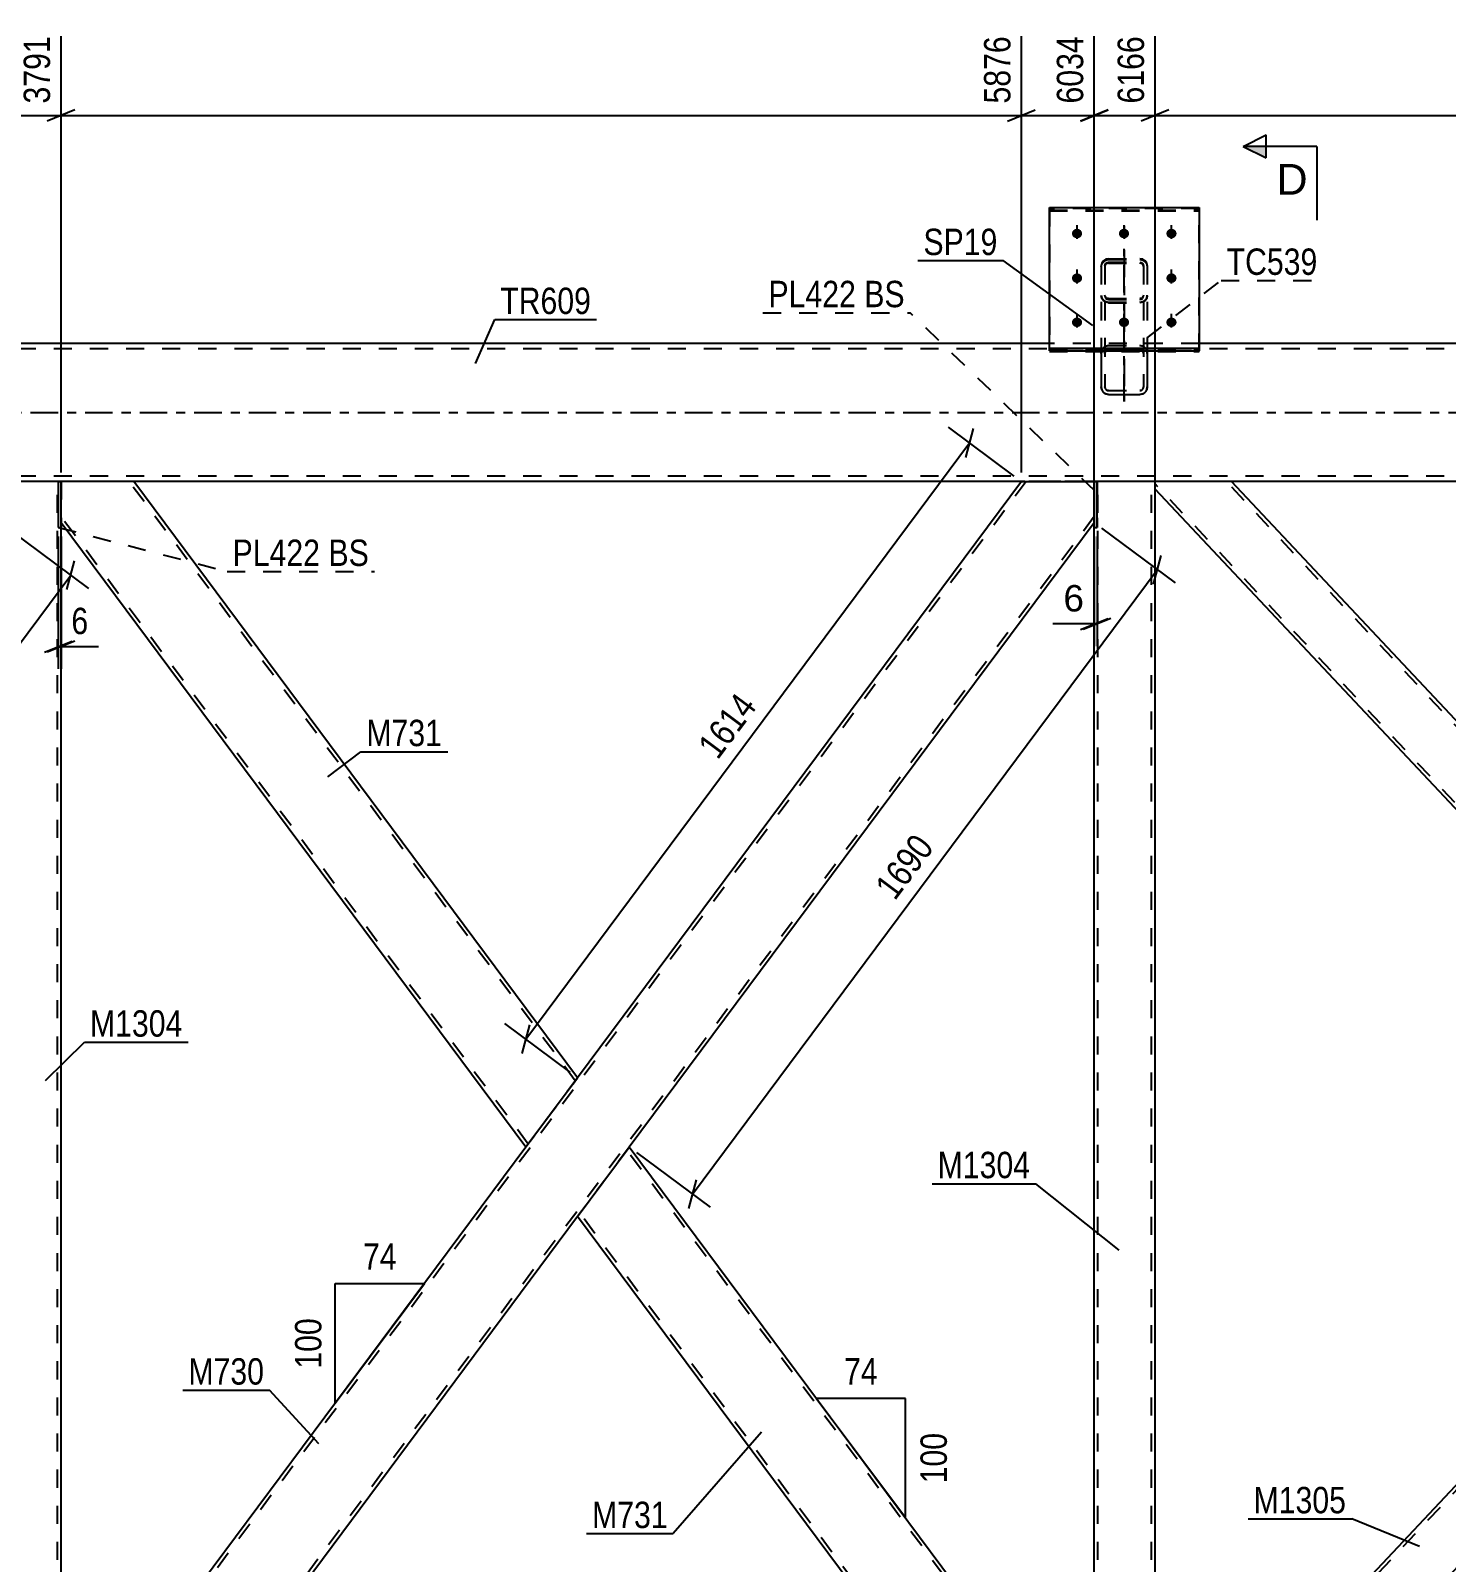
# Model space of a CAD drawing. Header units: millimetres. Extents: x 0 to 1189, y 0 to 841.
# Drawn here: x 241.8 to 395.5, y 504.9 to 671.2 of the extents above; entities that cross this region are included whole.
import ezdxf

# ---------------------------------------------------------------- set-up
doc = ezdxf.new("R2010")
doc.units = ezdxf.units.MM
doc.linetypes.add('DXK_LINE_DOT2', pattern=[3.9198, 1.9599, -1.9599])
doc.linetypes.add('DXK_LINE_DOT3', pattern=[5.9187, 2.979, -0.9799, 0.9799, -0.9799])
doc.styles.add('Arial', font='arial.ttf', dxfattribs={"height": 0.2})
doc.styles.add('Arial Narrow', font='ARIALN.TTF', dxfattribs={"height": 0.2})

# ---------------------------------------------------------------- blocks, each defined once
blk = doc.blocks.new('Part-814738513-4161 - 4109')
at = {"color": 7, "linetype": 'DXK_LINE_DOT2'}
for p, q in [((357.23, 622.23), (357.53, 622.23)), ((357.23, 622.23), (357.23, 617.26)), ((357.53, 622.23), (357.53, 617.26)), ((357.23, 617.26), (357.53, 617.26))]:
    blk.add_line(p, q, dxfattribs=at)
blk = doc.blocks.new('Part-814738513-4166 - 4109')
at = {"color": 2, "linetype": 'Continuous'}
for p, q in [((357.53, 622.23), (357.23, 622.23)), ((357.23, 622.23), (357.23, 617.26)), ((357.53, 617.26), (357.53, 622.23)), ((357.23, 617.26), (357.53, 617.26))]:
    blk.add_line(p, q, dxfattribs=at)
blk = doc.blocks.new('Part-814738513-4171 - 4109')
at = {"color": 7, "linetype": 'DXK_LINE_DOT2'}
for p, q in [((244.78, 622.23), (245.08, 622.23)), ((244.78, 622.23), (244.78, 617.26)), ((245.08, 622.23), (245.08, 617.26)), ((244.78, 617.26), (245.08, 617.26))]:
    blk.add_line(p, q, dxfattribs=at)
blk = doc.blocks.new('Part-814738513-4176 - 4109')
at = {"color": 2, "linetype": 'Continuous'}
for p, q in [((245.08, 622.23), (244.78, 622.23)), ((244.78, 622.23), (244.78, 617.26)), ((245.08, 617.26), (245.08, 622.23)), ((244.78, 617.26), (245.08, 617.26))]:
    blk.add_line(p, q, dxfattribs=at)
blk = doc.blocks.new('Bolt-814738513-4272 - 4109')
at = {"linetype": 'Continuous'}
for points in [[(355.36, 648.64), (355.25, 648.65), (355.14, 648.68), (355.04, 648.74), (354.95, 648.81), (354.88, 648.9), (354.84, 648.99), (354.81, 649.1), (354.81, 649.21), (354.84, 649.31), (354.88, 649.41), (354.95, 649.5), (355.04, 649.57), (355.14, 649.63), (355.25, 649.66), (355.36, 649.67), (355.47, 649.66), (355.58, 649.63), (355.68, 649.57), (355.77, 649.5), (355.84, 649.41), (355.88, 649.31), (355.91, 649.21), (355.91, 649.1), (355.88, 648.99), (355.84, 648.9), (355.77, 648.81), (355.68, 648.74), (355.58, 648.68), (355.47, 648.65)], [(360.46, 648.64), (360.35, 648.65), (360.24, 648.68), (360.14, 648.74), (360.05, 648.81), (359.98, 648.9), (359.94, 648.99), (359.91, 649.1), (359.91, 649.21), (359.94, 649.31), (359.98, 649.41), (360.05, 649.5), (360.14, 649.57), (360.24, 649.63), (360.35, 649.66), (360.46, 649.67), (360.57, 649.66), (360.68, 649.63), (360.78, 649.57), (360.87, 649.5), (360.94, 649.41), (360.98, 649.31), (361.01, 649.21), (361.01, 649.1), (360.98, 648.99), (360.94, 648.9), (360.87, 648.81), (360.78, 648.74), (360.68, 648.68), (360.57, 648.65)], [(365.61, 648.64), (365.5, 648.65), (365.39, 648.68), (365.29, 648.74), (365.2, 648.81), (365.13, 648.9), (365.09, 648.99), (365.06, 649.1), (365.06, 649.21), (365.09, 649.31), (365.13, 649.41), (365.2, 649.5), (365.29, 649.57), (365.39, 649.63), (365.5, 649.66), (365.61, 649.67), (365.72, 649.66), (365.83, 649.63), (365.93, 649.57), (366.02, 649.5), (366.09, 649.41), (366.13, 649.31), (366.16, 649.21), (366.16, 649.1), (366.13, 648.99), (366.09, 648.9), (366.02, 648.81), (365.93, 648.74), (365.83, 648.68), (365.72, 648.65)], [(355.36, 643.8), (355.25, 643.81), (355.14, 643.84), (355.04, 643.9), (354.95, 643.97), (354.88, 644.06), (354.84, 644.16), (354.81, 644.26), (354.81, 644.37), (354.84, 644.47), (354.88, 644.57), (354.95, 644.66), (355.04, 644.73), (355.14, 644.79), (355.25, 644.82), (355.36, 644.83), (355.47, 644.82), (355.58, 644.79), (355.68, 644.73), (355.77, 644.66), (355.84, 644.57), (355.88, 644.47), (355.91, 644.37), (355.91, 644.26), (355.88, 644.16), (355.84, 644.06), (355.77, 643.97), (355.68, 643.9), (355.58, 643.84), (355.47, 643.81)], [(365.61, 643.8), (365.5, 643.81), (365.39, 643.84), (365.29, 643.9), (365.2, 643.97), (365.13, 644.06), (365.09, 644.16), (365.06, 644.26), (365.06, 644.37), (365.09, 644.47), (365.13, 644.57), (365.2, 644.66), (365.29, 644.73), (365.39, 644.79), (365.5, 644.82), (365.61, 644.83), (365.72, 644.82), (365.83, 644.79), (365.93, 644.73), (366.02, 644.66), (366.09, 644.57), (366.13, 644.47), (366.16, 644.37), (366.16, 644.26), (366.13, 644.16), (366.09, 644.06), (366.02, 643.97), (365.93, 643.9), (365.83, 643.84), (365.72, 643.81)], [(355.36, 639.01), (355.25, 639.02), (355.14, 639.05), (355.04, 639.1), (354.95, 639.18), (354.88, 639.26), (354.84, 639.36), (354.81, 639.47), (354.81, 639.58), (354.84, 639.68), (354.88, 639.78), (354.95, 639.87), (355.04, 639.94), (355.14, 639.99), (355.25, 640.03), (355.36, 640.04), (355.47, 640.03), (355.58, 639.99), (355.68, 639.94), (355.77, 639.87), (355.84, 639.78), (355.88, 639.68), (355.91, 639.58), (355.91, 639.47), (355.88, 639.36), (355.84, 639.26), (355.77, 639.18), (355.68, 639.1), (355.58, 639.05), (355.47, 639.02)], [(360.46, 639.01), (360.35, 639.02), (360.24, 639.05), (360.14, 639.1), (360.05, 639.18), (359.98, 639.26), (359.94, 639.36), (359.91, 639.47), (359.91, 639.58), (359.94, 639.68), (359.98, 639.78), (360.05, 639.87), (360.14, 639.94), (360.24, 639.99), (360.35, 640.03), (360.46, 640.04), (360.57, 640.03), (360.68, 639.99), (360.78, 639.94), (360.87, 639.87), (360.94, 639.78), (360.98, 639.68), (361.01, 639.58), (361.01, 639.47), (360.98, 639.36), (360.94, 639.26), (360.87, 639.18), (360.78, 639.1), (360.68, 639.05), (360.57, 639.02)], [(365.61, 639.01), (365.5, 639.02), (365.39, 639.05), (365.29, 639.1), (365.2, 639.18), (365.13, 639.26), (365.09, 639.36), (365.06, 639.47), (365.06, 639.58), (365.09, 639.68), (365.13, 639.78), (365.2, 639.87), (365.29, 639.94), (365.39, 639.99), (365.5, 640.03), (365.61, 640.04), (365.72, 640.03), (365.83, 639.99), (365.93, 639.94), (366.02, 639.87), (366.09, 639.78), (366.13, 639.68), (366.16, 639.58), (366.16, 639.47), (366.13, 639.36), (366.09, 639.26), (366.02, 639.18), (365.93, 639.1), (365.83, 639.05), (365.72, 639.02)]]:
    blk.add_hatch(color=1, dxfattribs=at).paths.add_polyline_path(points)
at = {"color": 1, "linetype": 'Continuous'}
for p, q in [((355.36, 648.66), (355.36, 650.08)), ((360.46, 648.66), (360.46, 650.08)), ((365.61, 648.66), (365.61, 650.08)), ((355.36, 643.82), (355.36, 645.24)), ((365.61, 643.82), (365.61, 645.24)), ((355.36, 639.03), (355.36, 640.45)), ((360.46, 639.03), (360.46, 640.45)), ((365.61, 639.03), (365.61, 640.45))]:
    blk.add_line(p, q, dxfattribs=at)
blk = doc.blocks.new('Part-814738513-4472 - 4109')
at = {"color": 7, "linetype": 'DXK_LINE_DOT2'}
for p, q in [((499.49, 622.23), (363.83, 477.97)), ((507.23, 621.99), (371.56, 477.73)), ((507.23, 622.23), (498.94, 622.23)), ((435.53, 554.8), (431, 549.98)), ((440.06, 549.98), (435.53, 545.16)), ((364.76, 479.54), (363.83, 478.55)), ((363.83, 477.73), (363.83, 478.55)), ((372.11, 477.73), (363.83, 477.73))]:
    blk.add_line(p, q, dxfattribs=at)
at = {"color": 2, "linetype": 'Continuous'}
for p, q in [((498.94, 622.23), (435.53, 554.8)), ((507.23, 621.4), (507.23, 622.23)), ((507.23, 621.4), (440.06, 549.98)), ((431, 549.98), (364.76, 479.54)), ((435.53, 545.16), (372.11, 477.73))]:
    blk.add_line(p, q, dxfattribs=at)
blk = doc.blocks.new('Bolt-814738513-4296 - 4109')
at = {"color": 1, "linetype": 'DXK_LINE_DOT2'}
for p, q in [((355.36, 648.57), (355.36, 649.99)), ((360.51, 648.57), (360.51, 649.99)), ((365.61, 648.57), (365.61, 649.99)), ((355.36, 643.73), (355.36, 645.15)), ((365.61, 643.73), (365.61, 645.15)), ((355.36, 638.94), (355.36, 640.36)), ((360.51, 638.94), (360.51, 640.36)), ((365.61, 638.94), (365.61, 640.36))]:
    blk.add_line(p, q, dxfattribs=at)
blk = doc.blocks.new('Part-814738513-4308 - 4109')
at = {"color": 7, "linetype": 'DXK_LINE_DOT2'}
for p, q in [((368.61, 651.89), (352.36, 651.89)), ((352.36, 651.89), (352.36, 636.34)), ((368.61, 636.34), (368.61, 651.89)), ((352.36, 651.61), (368.61, 651.61)), ((352.36, 636.62), (368.61, 636.62)), ((352.36, 636.34), (368.61, 636.34))]:
    blk.add_line(p, q, dxfattribs=at)
blk = doc.blocks.new('Part-814738513-4336 - 4109')
at = {"color": 2, "linetype": 'Continuous'}
for p, q in [((352.36, 637.23), (190.48, 637.23)), ((652.36, 637.23), (368.61, 637.23)), ((244.78, 622.23), (238.78, 622.23)), ((245.08, 622.23), (245.08, 622.23)), ((349.36, 622.23), (252.95, 622.23)), ((834.23, 622.23), (357.53, 622.23))]:
    blk.add_line(p, q, dxfattribs=at)
at = {"color": 7, "linetype": 'DXK_LINE_DOT2'}
for p, q in [((368.61, 637.23), (352.36, 637.23)), ((834.23, 636.63), (99.73, 636.63)), ((834.23, 622.83), (99.73, 622.83)), ((834.23, 622.23), (126.02, 622.23)), ((245.08, 622.23), (244.78, 622.23)), ((252.95, 622.23), (245.08, 622.23)), ((357.53, 622.23), (349.36, 622.23))]:
    blk.add_line(p, q, dxfattribs=at)
at = {"color": 7, "linetype": 'DXK_LINE_DOT3'}
blk.add_line((99.73, 629.73), (834.23, 629.73), dxfattribs=at)
blk = doc.blocks.new('Part-814738513-4369 - 4109')
at = {"color": 7, "linetype": 'DXK_LINE_DOT3'}
blk.add_line((360.48, 647.4), (360.48, 630.92), dxfattribs=at)
at = {"color": 7, "linetype": 'DXK_LINE_DOT2'}
for p, q in [((357.98, 645.58), (358.05, 645.86)), ((357.98, 645.58), (357.98, 632.53)), ((358.05, 645.86), (358.22, 646.11)), ((358.22, 646.11), (358.48, 646.27)), ((358.42, 645.72), (358.38, 645.58)), ((358.38, 645.58), (358.38, 632.53)), ((358.5, 645.84), (358.42, 645.72)), ((358.48, 646.27), (358.78, 646.33)), ((358.63, 645.92), (358.5, 645.84)), ((358.78, 645.95), (358.63, 645.92)), ((358.78, 646.33), (362.18, 646.33)), ((358.78, 645.95), (362.18, 645.95)), ((362.18, 646.33), (362.49, 646.27)), ((362.34, 645.92), (362.18, 645.95)), ((362.47, 645.84), (362.34, 645.92)), ((362.55, 645.72), (362.47, 645.84)), ((362.49, 646.27), (362.75, 646.11)), ((362.58, 645.58), (362.55, 645.72)), ((362.58, 645.58), (362.58, 632.53)), ((362.75, 646.11), (362.92, 645.86)), ((362.92, 645.86), (362.98, 645.58)), ((362.98, 645.58), (362.98, 632.53)), ((358.05, 642.09), (357.98, 642.38)), ((358.22, 641.85), (358.05, 642.09)), ((358.48, 641.69), (358.22, 641.85)), ((358.38, 642.38), (358.42, 642.24)), ((358.42, 642.24), (358.5, 642.12)), ((358.5, 642.12), (358.63, 642.03)), ((358.63, 642.03), (358.78, 642.01)), ((358.78, 642.01), (362.18, 642.01)), ((362.18, 642.01), (362.34, 642.03)), ((362.34, 642.03), (362.47, 642.12)), ((362.47, 642.12), (362.55, 642.24)), ((362.75, 641.85), (362.49, 641.69)), ((362.55, 642.24), (362.58, 642.38)), ((362.92, 642.09), (362.75, 641.85)), ((362.98, 642.38), (362.92, 642.09)), ((358.78, 641.63), (358.48, 641.69)), ((358.78, 641.63), (362.18, 641.63)), ((362.49, 641.69), (362.18, 641.63)), ((358.78, 637), (358.48, 636.93)), ((358.78, 637), (362.18, 637)), ((362.49, 636.93), (362.18, 637)), ((358.04, 636.45), (357.98, 636.14)), ((358.05, 636.47), (358.04, 636.45)), ((358.38, 636.14), (358.42, 636.31)), ((358.63, 636.54), (358.78, 636.57)), ((358.78, 636.57), (362.18, 636.57)), ((362.18, 636.57), (362.34, 636.54)), ((362.55, 636.31), (362.58, 636.14)), ((362.93, 636.45), (362.92, 636.47)), ((362.98, 636.14), (362.93, 636.45)), ((357.98, 632.53), (358.05, 632.2)), ((358.42, 632.36), (358.38, 632.53)), ((358.78, 632.1), (358.63, 632.13)), ((358.78, 632.1), (362.18, 632.1)), ((362.34, 632.13), (362.18, 632.1)), ((362.58, 632.53), (362.55, 632.36)), ((362.92, 632.2), (362.98, 632.53)), ((358.48, 631.74), (358.78, 631.68)), ((358.78, 631.68), (362.18, 631.68)), ((362.18, 631.68), (362.49, 631.74))]:
    blk.add_line(p, q, dxfattribs=at)
for centre, radius, start, end in [((358.82, 636.18), 0.827, 114.32, 159.2417), ((362.15, 636.18), 0.827, 20.7583, 65.68), ((358.8, 636.16), 0.414, 114.32, 159.2417), ((362.17, 636.16), 0.414, 20.7583, 65.68), ((358.82, 632.49), 0.827, 200.7583, 245.68), ((358.8, 632.51), 0.414, 200.7583, 245.68), ((362.17, 632.51), 0.414, 294.32, 339.2417), ((362.15, 632.49), 0.827, 294.32, 339.2417)]:
    blk.add_arc(centre, radius, start, end, dxfattribs=at)
blk = doc.blocks.new('Part-814738513-4375 - 4109')
at = {"color": 2, "linetype": 'Continuous'}
for p, q in [((352.36, 636.43), (352.36, 651.97)), ((352.36, 651.97), (368.61, 651.97)), ((368.61, 651.97), (368.61, 636.43)), ((352.36, 636.7), (368.61, 636.7)), ((352.36, 636.43), (368.61, 636.43))]:
    blk.add_line(p, q, dxfattribs=at)
at = {"color": 7, "linetype": 'DXK_LINE_DOT2'}
blk.add_line((352.36, 651.7), (368.61, 651.7), dxfattribs=at)
blk = doc.blocks.new('Part-814738513-4387 - 4109')
at = {"color": 7, "linetype": 'DXK_LINE_DOT3'}
blk.add_line((360.48, 630.91), (360.48, 647.49), dxfattribs=at)
at = {"color": 7, "linetype": 'DXK_LINE_DOT2'}
for p, q in [((358.05, 645.95), (357.98, 645.66)), ((357.98, 645.66), (357.98, 636.43)), ((358.22, 646.19), (358.05, 645.95)), ((358.48, 646.36), (358.22, 646.19)), ((358.38, 645.66), (358.42, 645.81)), ((358.38, 645.66), (358.38, 632.53)), ((358.42, 645.81), (358.5, 645.93)), ((358.78, 646.41), (358.48, 646.36)), ((358.5, 645.93), (358.63, 646.01)), ((358.63, 646.01), (358.78, 646.04)), ((358.78, 646.41), (362.18, 646.41)), ((358.78, 646.04), (362.18, 646.04)), ((362.49, 646.36), (362.18, 646.41)), ((362.18, 646.04), (362.34, 646.01)), ((362.34, 646.01), (362.47, 645.93)), ((362.47, 645.93), (362.55, 645.81)), ((362.75, 646.19), (362.49, 646.36)), ((362.55, 645.81), (362.58, 645.66)), ((362.58, 645.66), (362.58, 632.53)), ((362.92, 645.95), (362.75, 646.19)), ((362.98, 645.66), (362.92, 645.95)), ((362.98, 645.66), (362.98, 636.43)), ((357.98, 642.47), (358.05, 642.18)), ((358.05, 642.18), (358.22, 641.94)), ((358.22, 641.94), (358.48, 641.77)), ((358.42, 642.32), (358.38, 642.47)), ((358.5, 642.2), (358.42, 642.32)), ((358.63, 642.12), (358.5, 642.2)), ((358.78, 642.09), (358.63, 642.12)), ((358.78, 642.09), (362.18, 642.09)), ((362.34, 642.12), (362.18, 642.09)), ((362.47, 642.2), (362.34, 642.12)), ((362.55, 642.32), (362.47, 642.2)), ((362.49, 641.77), (362.75, 641.94)), ((362.58, 642.47), (362.55, 642.32)), ((362.75, 641.94), (362.92, 642.18)), ((362.92, 642.18), (362.98, 642.47)), ((358.48, 641.77), (358.78, 641.72)), ((358.78, 641.72), (362.18, 641.72)), ((362.18, 641.72), (362.49, 641.77)), ((358.48, 636.93), (358.78, 637)), ((358.78, 637), (362.18, 637)), ((362.18, 637), (362.49, 636.93)), ((357.98, 636.14), (358.05, 636.47)), ((358.42, 636.31), (358.38, 636.14)), ((358.78, 636.57), (358.63, 636.54)), ((358.78, 636.57), (362.18, 636.57)), ((362.34, 636.54), (362.18, 636.57)), ((362.58, 636.14), (362.55, 636.31)), ((362.92, 636.47), (362.98, 636.14)), ((358.38, 632.53), (358.42, 632.36)), ((358.63, 632.13), (358.78, 632.1)), ((358.78, 632.1), (362.18, 632.1)), ((362.18, 632.1), (362.34, 632.13)), ((362.55, 632.36), (362.58, 632.53))]:
    blk.add_line(p, q, dxfattribs=at)
at = {"color": 2, "linetype": 'Continuous'}
for p, q in [((357.98, 636.43), (357.98, 632.53)), ((362.98, 636.43), (362.98, 632.53)), ((358.05, 632.2), (357.98, 632.53)), ((362.98, 632.53), (362.92, 632.2)), ((358.78, 631.67), (358.48, 631.74)), ((358.78, 631.67), (362.18, 631.67)), ((362.49, 631.74), (362.18, 631.67))]:
    blk.add_line(p, q, dxfattribs=at)
at = {"color": 7, "linetype": 'DXK_LINE_DOT2'}
for centre, radius, start, end in [((358.82, 636.18), 0.827, 114.32, 159.2417), ((362.15, 636.18), 0.827, 20.7583, 65.68), ((358.8, 636.16), 0.414, 114.32, 159.2417), ((362.17, 636.16), 0.414, 20.7583, 65.68), ((358.8, 632.51), 0.414, 200.7583, 245.68), ((362.17, 632.51), 0.414, 294.32, 339.2417)]:
    blk.add_arc(centre, radius, start, end, dxfattribs=at)
at = {"color": 2, "linetype": 'Continuous'}
for centre, start, end in [((358.82, 632.49), 200.7583, 245.68), ((362.15, 632.49), 294.32, 339.2417)]:
    blk.add_arc(centre, 0.827, start, end, dxfattribs=at)
blk = doc.blocks.new('Part-814738513-4437 - 4109')
at = {"color": 2, "linetype": 'Continuous'}
for p, q in [((301.15, 542.44), (306.76, 549.98)), ((357.23, 482.2), (306.76, 549.98)), ((349.33, 477.73), (301.15, 542.44)), ((352.36, 477.73), (349.36, 477.73))]:
    blk.add_line(p, q, dxfattribs=at)
at = {"color": 7, "linetype": 'DXK_LINE_DOT2'}
for p, q in [((357.23, 481.53), (306.51, 549.64)), ((301.4, 542.78), (301.42, 542.8)), ((349.83, 477.73), (301.4, 542.78)), ((357.23, 477.73), (357.23, 482.2)), ((349.33, 477.73), (349.36, 477.73)), ((349.36, 477.73), (349.33, 477.73)), ((357.23, 477.73), (352.36, 477.73))]:
    blk.add_line(p, q, dxfattribs=at)
blk = doc.blocks.new('Part-814738513-4477 - 4109')
at = {"color": 2, "linetype": 'Continuous'}
for p, q in [((363.83, 621.4), (363.83, 622.23)), ((435.53, 554.8), (372.11, 622.23)), ((431, 549.98), (363.83, 621.4)), ((434.98, 554.21), (431, 549.98)), ((435.53, 554.8), (434.98, 554.21))]:
    blk.add_line(p, q, dxfattribs=at)
at = {"color": 7, "linetype": 'DXK_LINE_DOT2'}
for p, q in [((372.11, 622.23), (363.83, 622.23)), ((431.27, 550.27), (363.83, 621.99)), ((435.25, 554.5), (371.56, 622.23)), ((435.48, 554.75), (434.98, 554.21)), ((431.27, 550.27), (431.29, 550.29))]:
    blk.add_line(p, q, dxfattribs=at)
blk = doc.blocks.new('Part-814738513-4517 - 4109')
at = {"color": 7, "linetype": 'DXK_LINE_DOT2'}
for p, q in [((363.83, 622.23), (357.23, 622.23)), ((357.23, 617.26), (357.23, 622.23)), ((357.63, 477.73), (357.63, 622.23)), ((363.43, 477.73), (363.43, 622.23)), ((363.83, 621.4), (363.83, 622.23)), ((357.23, 477.73), (357.23, 482.7)), ((363.83, 477.73), (363.83, 479.54)), ((357.23, 477.73), (363.83, 477.73))]:
    blk.add_line(p, q, dxfattribs=at)
at = {"color": 2, "linetype": 'Continuous'}
for p, q in [((363.83, 479.54), (363.83, 621.4)), ((357.23, 482.7), (357.23, 617.26))]:
    blk.add_line(p, q, dxfattribs=at)
blk = doc.blocks.new('Part-814738513-4527 - 4109')
at = {"color": 7, "linetype": 'DXK_LINE_DOT2'}
for p, q in [((245.08, 622.23), (238.48, 622.23)), ((238.48, 617.26), (238.48, 622.23)), ((238.88, 477.73), (238.88, 622.23)), ((244.68, 477.73), (244.68, 622.23)), ((245.08, 617.26), (245.08, 622.23)), ((238.48, 477.73), (238.48, 482.7)), ((245.08, 477.73), (245.08, 482.7)), ((238.48, 477.73), (245.08, 477.73))]:
    blk.add_line(p, q, dxfattribs=at)
at = {"color": 2, "linetype": 'Continuous'}
for p, q in [((238.48, 482.7), (238.48, 617.26)), ((245.08, 482.7), (245.08, 617.26))]:
    blk.add_line(p, q, dxfattribs=at)
blk = doc.blocks.new('Part-814738513-4532 - 4109')
at = {"color": 7, "linetype": 'DXK_LINE_DOT2'}
for p, q in [((349.83, 622.23), (245.08, 481.53)), ((349.33, 622.23), (349.36, 622.23)), ((349.36, 622.23), (349.33, 622.23)), ((357.23, 622.23), (357.23, 617.76)), ((357.23, 618.43), (252.47, 477.73)), ((301.15, 557.51), (295.54, 549.98)), ((306.76, 549.98), (301.15, 542.44)), ((245.08, 477.73), (245.08, 482.2)), ((252.36, 477.73), (251.97, 477.73)), ((252.68, 477.73), (252.47, 477.73)), ((252.95, 477.73), (252.97, 477.73)), ((252.97, 477.73), (252.95, 477.73))]:
    blk.add_line(p, q, dxfattribs=at)
at = {"color": 2, "linetype": 'Continuous'}
for p, q in [((349.33, 622.23), (301.15, 557.51)), ((349.36, 622.23), (357.23, 622.23)), ((357.23, 617.76), (306.76, 549.98)), ((295.54, 549.98), (245.08, 482.2)), ((301.15, 542.44), (252.97, 477.73)), ((251.97, 477.73), (245.08, 477.73)), ((252.68, 477.73), (251.97, 477.73)), ((252.95, 477.73), (252.68, 477.73))]:
    blk.add_line(p, q, dxfattribs=at)
blk = doc.blocks.new('Part-814738513-4537 - 4109')
at = {"color": 2, "linetype": 'Continuous'}
for p, q in [((252.95, 622.23), (245.08, 622.23)), ((301.15, 557.51), (252.97, 622.23)), ((295.54, 549.98), (245.08, 617.76)), ((300.65, 556.84), (301.15, 557.51)), ((300.65, 556.84), (295.54, 549.98))]:
    blk.add_line(p, q, dxfattribs=at)
at = {"color": 7, "linetype": 'DXK_LINE_DOT2'}
for p, q in [((245.08, 617.76), (245.08, 622.23)), ((300.9, 557.18), (252.47, 622.23)), ((252.97, 622.23), (252.95, 622.23)), ((252.97, 622.23), (252.95, 622.23)), ((295.79, 550.31), (245.08, 618.43)), ((301.11, 557.46), (300.65, 556.84)), ((295.79, 550.31), (295.81, 550.34))]:
    blk.add_line(p, q, dxfattribs=at)
blk = doc.blocks.new('StraightDimension-814738513-4897 - 4109')
at = {"color": 7, "linetype": 'Continuous'}
for p, q in [((348.53, 622.83), (341.42, 628.12)), ((343.29, 624.86), (344.12, 627.98)), ((295.52, 561.7), (343.7, 626.42)), ((300.35, 558.11), (293.24, 563.41)), ((295.94, 563.27), (295.11, 560.14))]:
    blk.add_line(p, q, dxfattribs=at)
at = {"color": 0}
blk.add_wipeout([(321.55, 597.92), (318.19, 600.43), (313.1, 593.6), (316.47, 591.1)], dxfattribs=at)
at = {"color": 3, "style": 'Arial Narrow'}
blk.add_text('1614', height=2.863, rotation=53.3309, dxfattribs=at).set_placement((316.35, 591.94))
blk = doc.blocks.new('StraightDimension-814738513-17378 - 4109')
at = {"color": 7, "linetype": 'Continuous'}
for p, q in [((238.48, 623.23), (238.48, 670.58)), ((245.08, 623.23), (245.08, 670.58)), ((236.98, 661.37), (239.98, 662.57)), ((238.48, 661.97), (245.08, 661.97)), ((246.58, 662.57), (243.58, 661.37))]:
    blk.add_line(p, q, dxfattribs=at)
at = {"color": 0, "linetype": 'Continuous'}
blk.add_wipeout([(244.48, 671.18), (240.28, 671.18), (240.28, 662.67), (244.48, 662.67)], dxfattribs=at)
at = {"color": 3, "linetype": 'Continuous', "style": 'Arial Narrow'}
blk.add_text('3791', height=2.863, rotation=90.0002, dxfattribs=at).set_placement((243.88, 663.27))
blk = doc.blocks.new('StraightDimension-814738513-17375 - 4109')
at = {"color": 7, "linetype": 'Continuous'}
for p, q in [((357.23, 618.76), (357.23, 670.58)), ((363.83, 622.4), (363.83, 670.58)), ((355.73, 661.37), (358.73, 662.57)), ((357.23, 661.97), (363.83, 661.97)), ((365.33, 662.57), (362.33, 661.37))]:
    blk.add_line(p, q, dxfattribs=at)
at = {"color": 0, "linetype": 'Continuous'}
blk.add_wipeout([(363.23, 671.18), (359.03, 671.18), (359.03, 662.67), (363.23, 662.67)], dxfattribs=at)
at = {"color": 3, "linetype": 'Continuous', "style": 'Arial Narrow'}
blk.add_text('6166', height=2.863, rotation=90.0002, dxfattribs=at).set_placement((362.63, 663.27))
blk = doc.blocks.new('StraightDimension-814738513-17376 - 4109')
at = {"color": 7, "linetype": 'Continuous'}
for p, q in [((349.33, 623.23), (349.33, 670.58)), ((357.23, 618.76), (357.23, 670.58)), ((347.83, 661.37), (350.83, 662.57)), ((349.33, 661.97), (357.23, 661.97)), ((358.73, 662.57), (355.73, 661.37))]:
    blk.add_line(p, q, dxfattribs=at)
at = {"color": 0, "linetype": 'Continuous'}
blk.add_wipeout([(356.63, 671.18), (352.43, 671.18), (352.43, 662.67), (356.63, 662.67)], dxfattribs=at)
at = {"color": 3, "linetype": 'Continuous', "style": 'Arial Narrow'}
blk.add_text('6034', height=2.863, rotation=90.0002, dxfattribs=at).set_placement((356.03, 663.27))
blk = doc.blocks.new('StraightDimension-814738513-4590 - 4109')
at = {"color": 7, "linetype": 'Continuous'}
for p, q in [((357.23, 616.26), (357.23, 604.38)), ((357.53, 616.26), (357.53, 604.38)), ((355.73, 606.18), (358.73, 607.38)), ((359.03, 607.38), (356.03, 606.18)), ((357.23, 606.78), (357.53, 606.78))]:
    blk.add_line(p, q, dxfattribs=at)
at = {"color": 0}
blk.add_wipeout([(356.7, 607.53), (356.7, 611.73), (353.28, 611.73), (353.28, 607.53)], dxfattribs=at)
at = {"color": 7, "linetype": 'Continuous'}
blk.add_line((357.23, 606.78), (352.75, 606.78), dxfattribs=at)
blk.add_line((357.23, 606.78), (352.75, 606.78), dxfattribs=at)
at = {"color": 3, "style": 'Arial'}
blk.add_text('6', height=2.87, dxfattribs=at).set_placement((353.88, 608.13))
blk = doc.blocks.new('AngleDimension-814738513-4857 - 4109')
at = {"color": 7, "linetype": 'Continuous'}
for p, q in [((274.84, 535.17), (284.52, 535.17)), ((274.84, 522.18), (284.52, 535.17)), ((274.84, 522.18), (274.84, 535.17)), ((277.48, 525.73), (284.52, 535.17))]:
    blk.add_line(p, q, dxfattribs=at)
at = {"color": 0}
for points in [[(282.11, 536.07), (282.11, 540.27), (277.25, 540.27), (277.25, 536.07)], [(273.94, 532.02), (269.74, 532.02), (269.74, 525.33), (273.94, 525.33)]]:
    blk.add_wipeout(points, dxfattribs=at)
at = {"color": 3, "style": 'Arial Narrow'}
blk.add_text('74', height=2.863, dxfattribs=at).set_placement((277.85, 536.67))
blk.add_text('100', height=2.863, rotation=90.0002, dxfattribs=at).set_placement((273.34, 525.93))
blk = doc.blocks.new('StraightDimension-814738513-4936 - 4109')
at = {"color": 7, "linetype": 'Continuous'}
for p, q in [((239.28, 617.16), (248.05, 610.63)), ((245.71, 610.5), (246.54, 613.63)), ((195.66, 544.28), (246.13, 612.07)), ((188.81, 549.38), (197.59, 542.85)), ((196.07, 545.85), (195.25, 542.72))]:
    blk.add_line(p, q, dxfattribs=at)
at = {"color": 0}
blk.add_wipeout([(222.83, 582.04), (219.46, 584.55), (214.38, 577.72), (217.75, 575.21)], dxfattribs=at)
at = {"color": 3, "style": 'Arial Narrow'}
blk.add_text('1690', height=2.863, rotation=53.3309, dxfattribs=at).set_placement((217.63, 576.05))
blk = doc.blocks.new('AngleDimension-814738513-5587 - 4109')
at = {"color": 7, "linetype": 'Continuous'}
for p, q in [((334.23, 513.08), (327.06, 522.71)), ((336.73, 522.71), (327.06, 522.71)), ((336.73, 509.72), (327.06, 522.71)), ((336.73, 509.72), (336.73, 522.71))]:
    blk.add_line(p, q, dxfattribs=at)
at = {"color": 0}
for points in [[(334.33, 523.61), (334.33, 527.81), (329.47, 527.81), (329.47, 523.61)], [(341.83, 519.56), (337.63, 519.56), (337.63, 512.88), (341.83, 512.88)]]:
    blk.add_wipeout(points, dxfattribs=at)
at = {"color": 3, "style": 'Arial Narrow'}
blk.add_text('74', height=2.863, dxfattribs=at).set_placement((330.07, 524.21))
blk.add_text('100', height=2.863, rotation=90.0002, dxfattribs=at).set_placement((341.23, 513.48))
blk = doc.blocks.new('StraightDimension-814738513-5429 - 4109')
at = {"color": 7, "linetype": 'Continuous'}
for p, q in [((358.03, 617.16), (366, 611.23)), ((363.66, 611.1), (364.49, 614.22)), ((313.61, 544.88), (364.07, 612.66)), ((307.56, 549.38), (315.53, 543.45)), ((314.02, 546.44), (313.19, 543.32))]:
    blk.add_line(p, q, dxfattribs=at)
at = {"color": 0}
blk.add_wipeout([(340.78, 582.63), (337.41, 585.14), (332.33, 578.31), (335.7, 575.81)], dxfattribs=at)
at = {"color": 3, "style": 'Arial Narrow'}
blk.add_text('1690', height=2.863, rotation=53.3309, dxfattribs=at).set_placement((335.58, 576.65))
blk = doc.blocks.new('StraightDimension-814738513-16894 - 4109')
at = {"color": 7, "linetype": 'Continuous'}
for p, q in [((244.78, 616.26), (244.78, 601.92)), ((245.08, 616.26), (245.08, 601.92)), ((243.28, 603.72), (246.28, 604.92)), ((246.58, 604.92), (243.58, 603.72)), ((244.78, 604.32), (245.08, 604.32))]:
    blk.add_line(p, q, dxfattribs=at)
at = {"color": 0}
blk.add_wipeout([(248.63, 605.07), (248.63, 609.27), (245.6, 609.27), (245.6, 605.07)], dxfattribs=at)
at = {"color": 7, "linetype": 'Continuous'}
blk.add_line((245.08, 604.32), (249.15, 604.32), dxfattribs=at)
blk.add_line((245.08, 604.32), (249.15, 604.32), dxfattribs=at)
at = {"color": 3, "style": 'Arial Narrow'}
blk.add_text('6', height=2.86, dxfattribs=at).set_placement((246.2, 605.67))
blk = doc.blocks.new('StraightDimension-814738513-17374 - 4109')
at = {"color": 7, "linetype": 'Continuous'}
for p, q in [((363.83, 622.4), (363.83, 670.58)), ((498.94, 623.23), (498.94, 670.58)), ((365.33, 662.57), (362.33, 661.37)), ((363.83, 661.97), (498.94, 661.97)), ((497.44, 661.37), (500.44, 662.57))]:
    blk.add_line(p, q, dxfattribs=at)
at = {"color": 0, "linetype": 'Continuous'}
blk.add_wipeout([(498.34, 671.18), (494.14, 671.18), (494.14, 662.67), (498.34, 662.67)], dxfattribs=at)
at = {"color": 3, "linetype": 'Continuous', "style": 'Arial Narrow'}
blk.add_text('8868', height=2.863, rotation=90.0002, dxfattribs=at).set_placement((497.74, 663.27))
blk = doc.blocks.new('StraightDimension-814738513-17377 - 4109')
at = {"color": 7, "linetype": 'Continuous'}
for p, q in [((245.08, 623.23), (245.08, 670.58)), ((349.33, 623.23), (349.33, 670.58)), ((246.58, 662.57), (243.58, 661.37)), ((245.08, 661.97), (349.33, 661.97)), ((347.83, 661.37), (350.83, 662.57))]:
    blk.add_line(p, q, dxfattribs=at)
at = {"color": 0, "linetype": 'Continuous'}
blk.add_wipeout([(348.73, 671.18), (344.53, 671.18), (344.53, 662.67), (348.73, 662.67)], dxfattribs=at)
at = {"color": 3, "linetype": 'Continuous', "style": 'Arial Narrow'}
blk.add_text('5876', height=2.863, rotation=90.0002, dxfattribs=at).set_placement((348.13, 663.27))
blk = doc.blocks.new('Mark-814738513-4332 - 4109')
at = {"color": 0}
blk.add_wipeout([(302.61, 640.42), (302.61, 643.42), (292.75, 643.42), (292.75, 640.42)], dxfattribs=at)
blk.add_wipeout([(302.61, 640.42), (302.61, 643.42), (292.75, 643.42), (292.75, 640.42)], dxfattribs=at)
at = {"color": 30, "linetype": 'Continuous'}
for p, q in [((290.06, 635.05), (292.15, 639.82)), ((292.15, 639.82), (303.21, 639.82))]:
    blk.add_line(p, q, dxfattribs=at)
at = {"color": 3, "style": 'Arial Narrow'}
blk.add_text('TR609', height=2.863, dxfattribs=at).set_placement((292.75, 640.42))
blk = doc.blocks.new('Mark-814738513-4468 - 4109')
at = {"color": 0}
blk.add_wipeout([(384.58, 510.23), (384.58, 513.23), (374.52, 513.23), (374.52, 510.23)], dxfattribs=at)
blk.add_wipeout([(384.58, 510.23), (384.58, 513.23), (374.52, 513.23), (374.52, 510.23)], dxfattribs=at)
at = {"color": 30, "linetype": 'Continuous'}
for p in [(373.92, 509.63), (392.52, 506.64)]:
    blk.add_line(p, (385.18, 509.63), dxfattribs=at)
at = {"color": 3, "style": 'Arial Narrow'}
blk.add_text('M1305', height=2.863, dxfattribs=at).set_placement((374.52, 510.23))
blk = doc.blocks.new('Mark-814738513-4365 - 4109')
at = {"color": 0}
blk.add_wipeout([(381.46, 644.67), (381.46, 647.67), (371.6, 647.67), (371.6, 644.67)], dxfattribs=at)
blk.add_wipeout([(381.46, 644.67), (381.46, 647.67), (371.6, 647.67), (371.6, 644.67)], dxfattribs=at)
at = {"color": 30, "linetype": 'DXK_LINE_DOT2'}
for p, q in [((362.98, 637.84), (371, 644.07)), ((371, 644.07), (382.06, 644.07))]:
    blk.add_line(p, q, dxfattribs=at)
at = {"color": 3, "style": 'Arial Narrow'}
blk.add_text('TC539', height=2.863, dxfattribs=at).set_placement((371.6, 644.67))
blk = doc.blocks.new('Mark-814738513-4371 - 4109')
at = {"color": 0}
blk.add_wipeout([(346.73, 646.82), (346.73, 649.82), (338.69, 649.82), (338.69, 646.82)], dxfattribs=at)
blk.add_wipeout([(346.73, 646.82), (346.73, 649.82), (338.69, 649.82), (338.69, 646.82)], dxfattribs=at)
at = {"color": 30, "linetype": 'Continuous'}
for p in [(338.09, 646.22), (357.09, 639.18)]:
    blk.add_line(p, (347.33, 646.22), dxfattribs=at)
at = {"color": 3, "style": 'Arial Narrow'}
blk.add_text('SP19', height=2.863, dxfattribs=at).set_placement((338.69, 646.82))
blk = doc.blocks.new('Mark-814738513-4433 - 4109')
at = {"color": 0}
blk.add_wipeout([(310.94, 508.63), (310.94, 511.63), (302.72, 511.63), (302.72, 508.63)], dxfattribs=at)
blk.add_wipeout([(310.94, 508.63), (310.94, 511.63), (302.72, 511.63), (302.72, 508.63)], dxfattribs=at)
at = {"color": 30, "linetype": 'Continuous'}
for p in [(321.11, 519.04), (302.12, 508.03)]:
    blk.add_line(p, (311.54, 508.03), dxfattribs=at)
at = {"color": 3, "style": 'Arial Narrow'}
blk.add_text('M731', height=2.863, dxfattribs=at).set_placement((302.72, 508.63))
blk = doc.blocks.new('Mark-814738513-4513 - 4109')
at = {"color": 0}
blk.add_wipeout([(350.28, 546.61), (350.28, 549.61), (340.23, 549.61), (340.23, 546.61)], dxfattribs=at)
blk.add_wipeout([(350.28, 546.61), (350.28, 549.61), (340.23, 549.61), (340.23, 546.61)], dxfattribs=at)
at = {"color": 30, "linetype": 'Continuous'}
for p in [(339.63, 546.01), (359.94, 538.79)]:
    blk.add_line(p, (350.88, 546.01), dxfattribs=at)
at = {"color": 3, "style": 'Arial Narrow'}
blk.add_text('M1304', height=2.863, dxfattribs=at).set_placement((340.23, 546.61))
blk = doc.blocks.new('Mark-814738513-4523 - 4109')
at = {"color": 0}
blk.add_wipeout([(258.27, 561.97), (258.27, 564.97), (248.22, 564.97), (248.22, 561.97)], dxfattribs=at)
blk.add_wipeout([(258.27, 561.97), (258.27, 564.97), (248.22, 564.97), (248.22, 561.97)], dxfattribs=at)
at = {"color": 30, "linetype": 'Continuous'}
for p, q in [((243.38, 557.21), (247.62, 561.37)), ((247.62, 561.37), (258.87, 561.37))]:
    blk.add_line(p, q, dxfattribs=at)
at = {"color": 3, "style": 'Arial Narrow'}
blk.add_text('M1304', height=2.863, dxfattribs=at).set_placement((248.22, 561.97))
blk = doc.blocks.new('Mark-814738513-4528 - 4109')
at = {"color": 0}
blk.add_wipeout([(267.12, 524.2), (267.12, 527.2), (258.9, 527.2), (258.9, 524.2)], dxfattribs=at)
blk.add_wipeout([(267.12, 524.2), (267.12, 527.2), (258.9, 527.2), (258.9, 524.2)], dxfattribs=at)
at = {"color": 30, "linetype": 'Continuous'}
for p in [(258.3, 523.6), (273.06, 517.77)]:
    blk.add_line(p, (267.72, 523.6), dxfattribs=at)
at = {"color": 3, "style": 'Arial Narrow'}
blk.add_text('M730', height=2.863, dxfattribs=at).set_placement((258.9, 524.2))
blk = doc.blocks.new('Mark-814738513-4533 - 4109')
at = {"color": 0}
blk.add_wipeout([(286.45, 593.51), (286.45, 596.51), (278.22, 596.51), (278.22, 593.51)], dxfattribs=at)
blk.add_wipeout([(286.45, 593.51), (286.45, 596.51), (278.22, 596.51), (278.22, 593.51)], dxfattribs=at)
at = {"color": 30, "linetype": 'Continuous'}
for p, q in [((274.02, 590.19), (277.62, 592.91)), ((277.62, 592.91), (287.05, 592.91))]:
    blk.add_line(p, q, dxfattribs=at)
at = {"color": 3, "style": 'Arial Narrow'}
blk.add_text('M731', height=2.863, dxfattribs=at).set_placement((278.22, 593.51))
blk = doc.blocks.new('SectionMark-814738513-5710 - 4109')
at = {"linetype": 'Continuous'}
for points in [[(375.89, 658.62), (375.89, 657.37), (373.39, 658.62)], [(375.89, 434.19), (375.89, 432.94), (373.39, 432.94)]]:
    blk.add_hatch(color=6, dxfattribs=at).paths.add_polyline_path(points)
at = {"color": 6, "linetype": 'Continuous'}
for p, q in [((373.39, 658.62), (375.89, 659.87)), ((381.39, 658.62), (373.39, 658.62)), ((373.39, 658.62), (375.89, 657.37)), ((375.89, 657.37), (375.89, 659.87)), ((381.39, 658.62), (381.39, 650.62)), ((381.39, 432.94), (381.39, 440.94)), ((373.39, 432.94), (375.89, 434.19)), ((375.89, 434.19), (375.89, 431.69)), ((381.39, 432.94), (373.39, 432.94)), ((375.89, 431.69), (373.39, 432.94))]:
    blk.add_line(p, q, dxfattribs=at)
at = {"color": 0, "linetype": 'Continuous'}
for points in [[(380.39, 653.37), (380.39, 656.87), (377.02, 656.87), (377.02, 653.37)], [(380.39, 434.69), (380.39, 438.19), (377.02, 438.19), (377.02, 434.69)]]:
    blk.add_wipeout(points, dxfattribs=at)
at = {"color": 3, "linetype": 'Continuous', "style": 'Arial'}
for p in [(377.02, 653.37), (377.02, 434.69)]:
    blk.add_text('D', height=3.34, dxfattribs=at).set_placement(p)
blk = doc.blocks.new('MarkSet-814738513-5763 - 4109')
at = {"color": 0}
for points in [[(273.21, 613.07), (273.21, 616.07), (263.7, 616.07), (263.7, 613.07)], [(278.49, 613.07), (278.49, 616.07), (274.11, 616.07), (274.11, 613.07)]]:
    blk.add_wipeout(points, dxfattribs=at)
for points in [[(273.21, 613.07), (273.21, 616.07), (263.7, 616.07), (263.7, 613.07)], [(278.49, 613.07), (278.49, 616.07), (274.11, 616.07), (274.11, 613.07)]]:
    blk.add_wipeout(points, dxfattribs=at)
at = {"color": 30, "linetype": 'DXK_LINE_DOT2'}
for p, q in [((244.78, 617.26), (263.1, 612.47)), ((263.1, 612.47), (279.09, 612.47))]:
    blk.add_line(p, q, dxfattribs=at)
at = {"color": 3, "style": 'Arial Narrow'}
for s, p in [('PL422', (263.7, 613.07)), ('BS', (274.11, 613.07))]:
    blk.add_text(s, height=2.863, dxfattribs=at).set_placement(p)
blk = doc.blocks.new('MarkSet-814738513-5863 - 4109')
at = {"color": 0}
for points in [[(331.37, 641.16), (331.37, 644.16), (321.87, 644.16), (321.87, 641.16)], [(336.65, 641.16), (336.65, 644.16), (332.27, 644.16), (332.27, 641.16)]]:
    blk.add_wipeout(points, dxfattribs=at)
for points in [[(331.37, 641.16), (331.37, 644.16), (321.87, 644.16), (321.87, 641.16)], [(336.65, 641.16), (336.65, 644.16), (332.27, 644.16), (332.27, 641.16)]]:
    blk.add_wipeout(points, dxfattribs=at)
at = {"color": 30, "linetype": 'DXK_LINE_DOT2'}
for p in [(321.27, 640.56), (357.3, 621.22)]:
    blk.add_line(p, (337.25, 640.56), dxfattribs=at)
at = {"color": 3, "style": 'Arial Narrow'}
for s, p in [('PL422', (321.87, 641.16)), ('BS', (332.27, 641.16))]:
    blk.add_text(s, height=2.863, dxfattribs=at).set_placement(p)

msp = doc.modelspace()

# ---------------------------------------------------------------- block references
for name in ['Part-814738513-4375 - 4109', 'Part-814738513-4308 - 4109', 'Bolt-814738513-4272 - 4109', 'Bolt-814738513-4296 - 4109', 'Part-814738513-4387 - 4109', 'Part-814738513-4369 - 4109', 'Part-814738513-4336 - 4109', 'Part-814738513-4527 - 4109', 'Part-814738513-4171 - 4109', 'Part-814738513-4176 - 4109', 'Part-814738513-4532 - 4109', 'Part-814738513-4537 - 4109', 'Part-814738513-4161 - 4109', 'Part-814738513-4166 - 4109', 'Part-814738513-4517 - 4109', 'Part-814738513-4472 - 4109', 'Part-814738513-4477 - 4109', 'Part-814738513-4437 - 4109']:
    msp.add_blockref(name, (0, 0))

# ---------------------------------------------------------------- next in the draw order: block references
for name in ['StraightDimension-814738513-17378 - 4109', 'StraightDimension-814738513-17375 - 4109', 'StraightDimension-814738513-4897 - 4109', 'StraightDimension-814738513-4936 - 4109', 'StraightDimension-814738513-4590 - 4109', 'Mark-814738513-4533 - 4109', 'AngleDimension-814738513-4857 - 4109', 'AngleDimension-814738513-5587 - 4109', 'Mark-814738513-4433 - 4109', 'Mark-814738513-4468 - 4109']:
    msp.add_blockref(name, (0, 0))

# ---------------------------------------------------------------- next in the draw order: block references
for name in ['StraightDimension-814738513-17376 - 4109', 'StraightDimension-814738513-17374 - 4109', 'StraightDimension-814738513-5429 - 4109', 'StraightDimension-814738513-16894 - 4109', 'Mark-814738513-4523 - 4109', 'Mark-814738513-4528 - 4109']:
    msp.add_blockref(name, (0, 0))

# ---------------------------------------------------------------- next in the draw order: block references
for name in ['StraightDimension-814738513-17377 - 4109', 'Mark-814738513-4365 - 4109', 'MarkSet-814738513-5763 - 4109', 'Mark-814738513-4513 - 4109']:
    msp.add_blockref(name, (0, 0))

# ---------------------------------------------------------------- next in the draw order: block references
for name in ['SectionMark-814738513-5710 - 4109', 'Mark-814738513-4371 - 4109', 'Mark-814738513-4332 - 4109']:
    msp.add_blockref(name, (0, 0))

# ---------------------------------------------------------------- next in the draw order: block references
msp.add_blockref('MarkSet-814738513-5863 - 4109', (0, 0))

doc.saveas('drawing.dxf')
